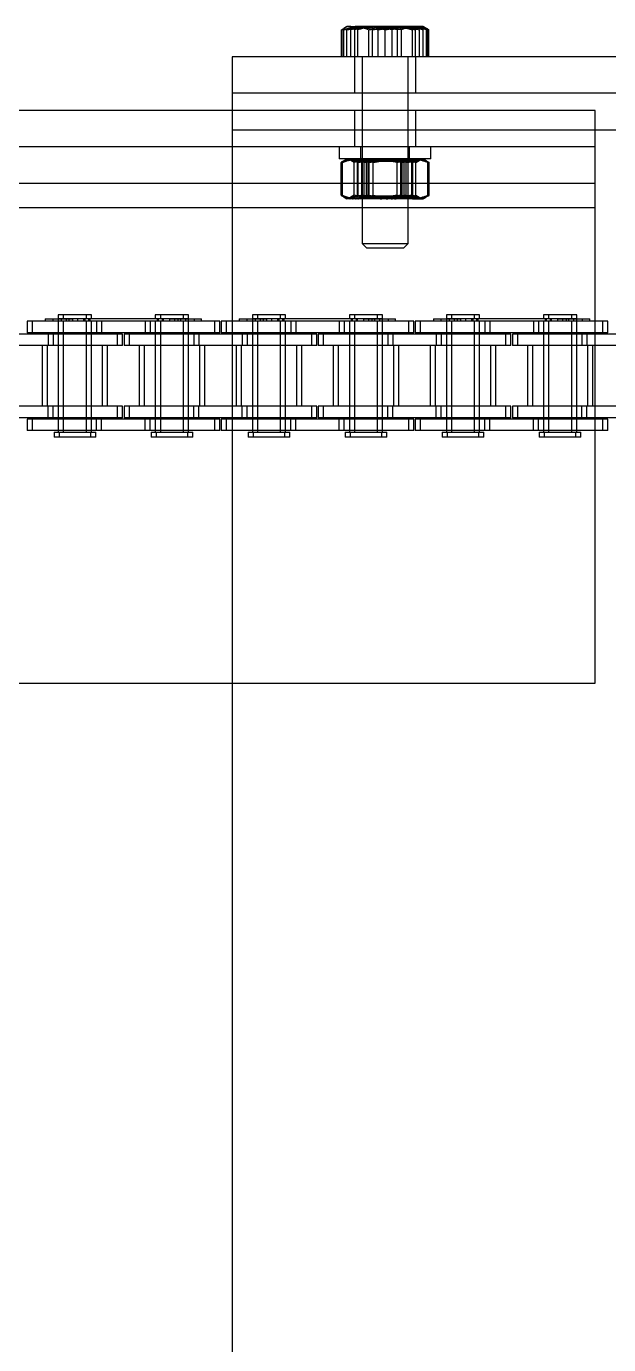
# Model space of a CAD drawing. Header units: metres. Extents: x 0 to 21025, y 0 to 14850.
# Drawn here: x 3469.3 to 3545.5, y 9174.6 to 9347.1 of the extents above; entities that cross this region are included whole.
import ezdxf

# ---------------------------------------------------------------- set-up
doc = ezdxf.new("R2010")
doc.units = ezdxf.units.M
doc.header["$LTSCALE"] = 25
doc.linetypes.add('HIDDEN2', pattern=[4.7625, 3.175, -1.5875])
doc.layers.add('SL4', color=4, linetype='Continuous')
doc.layers.add('ST1', color=7, linetype='HIDDEN2')

msp = doc.modelspace()

# ---------------------------------------------------------------- linework, layer by layer
at = {"layer": 'SL4'}
for p, q in [((3510.547, 9346.699), (3512.333, 9347.146)), ((3510.892, 9346.876), (3510.547, 9346.699)), ((3510.547, 9343.146), (3510.547, 9346.699)), ((3511.261, 9347.146), (3510.877, 9346.924)), ((3511.261, 9347.146), (3512.333, 9347.146)), ((3516.976, 9347.146), (3512.333, 9347.146)), ((3514.118, 9346.699), (3516.976, 9347.146)), ((3514.118, 9343.146), (3514.118, 9346.699)), ((3520.904, 9347.146), (3516.976, 9347.146)), ((3519.833, 9343.146), (3519.833, 9346.699)), ((3521.261, 9347.146), (3520.904, 9347.146)), ((3521.646, 9346.924), (3521.261, 9347.146)), ((3521.976, 9343.146), (3521.976, 9346.699)), ((3596.261, 9343.146), (3496.261, 9343.146)), ((3496.261, 9343.146), (3496.261, 9338.384)), ((3596.261, 9338.384), (3496.261, 9338.384)), ((3496.261, 9338.384), (3496.261, 9336.149)), ((3513.261, 9338.384), (3513.261, 9336.149)), ((3519.261, 9336.149), (3519.261, 9338.384)), ((3543.761, 9336.149), (2593.759, 9336.149)), ((3543.761, 9326.624), (3543.761, 9336.149)), ((3543.761, 9333.621), (3548.761, 9333.621)), ((2753.999, 9326.624), (3543.761, 9326.624)), ((3543.761, 9261.149), (3543.761, 9326.624)), ((3544.755, 9308.541), (3543.761, 9308.541)), ((3544.755, 9307.021), (3544.755, 9308.541)), ((3545.41, 9308.541), (3544.755, 9308.541)), ((3545.41, 9307.021), (3545.41, 9308.541)), ((3544.755, 9307.021), (3543.761, 9307.021)), ((3548.36, 9306.869), (3543.761, 9306.869)), ((3545.41, 9307.021), (3544.755, 9307.021)), ((3548.36, 9305.349), (3543.761, 9305.349)), ((3548.36, 9297.419), (3543.761, 9297.419)), ((3548.36, 9295.899), (3543.761, 9295.899)), ((3544.755, 9295.747), (3543.761, 9295.747)), ((3544.755, 9294.227), (3544.755, 9295.747)), ((3545.41, 9295.747), (3544.755, 9295.747)), ((3545.41, 9294.227), (3545.41, 9295.747)), ((3544.755, 9294.227), (3543.761, 9294.227)), ((3545.41, 9294.227), (3544.755, 9294.227)), ((2754.004, 9261.149), (3543.761, 9261.149)), ((3496.261, 9261.149), (3496.261, 9121.619))]:
    msp.add_line(p, q, dxfattribs=at)
for points, knots in [([(3512.333, 9347.146), (3512.375, 9347.146), (3512.978, 9347.139), (3513.569, 9346.911), (3514.118, 9346.699)], [0, 0, 0, 0, 0.0702006, 1, 1, 1, 1]), ([(3516.976, 9347.146), (3517.043, 9347.146), (3518.008, 9347.139), (3518.954, 9346.911), (3519.833, 9346.699)], [0, 0, 0, 0, 0.0702006, 1, 1, 1, 1]), ([(3519.833, 9346.699), (3520.104, 9346.882), (3520.458, 9347.12), (3520.82, 9347.141), (3520.904, 9347.146)], [0, 0, 0, 0, 0.7681507, 1, 1, 1, 1]), ([(3520.904, 9347.146), (3521.19, 9347.09), (3521.553, 9347.018), (3521.902, 9346.755), (3521.976, 9346.699)], [0, 0, 0, 0, 0.7889992, 1, 1, 1, 1])]:
    msp.add_open_spline(points, degree=3, knots=knots, dxfattribs=at)
at = {"layer": 'ST1'}
for p, q in [((3510.649, 9346.699), (3512.638, 9347.146)), ((3510.649, 9343.146), (3510.649, 9346.699)), ((3510.867, 9346.699), (3513.106, 9347.146)), ((3510.867, 9343.146), (3510.867, 9346.699)), ((3511.261, 9346.699), (3513.761, 9347.146)), ((3511.261, 9343.146), (3511.261, 9346.699)), ((3511.782, 9343.146), (3511.782, 9346.699)), ((3512.283, 9343.146), (3512.283, 9346.699)), ((3512.69, 9343.146), (3512.69, 9346.699)), ((3517.177, 9346.699), (3514.48, 9347.146)), ((3514.628, 9346.699), (3517.434, 9347.146)), ((3514.628, 9343.146), (3514.628, 9346.699)), ((3517.895, 9346.699), (3515.089, 9347.146)), ((3515.346, 9346.699), (3518.043, 9347.146)), ((3515.346, 9343.146), (3515.346, 9346.699)), ((3518.404, 9346.699), (3515.547, 9347.146)), ((3516.261, 9346.699), (3518.761, 9347.146)), ((3516.261, 9343.146), (3516.261, 9346.699)), ((3517.177, 9343.146), (3517.177, 9346.699)), ((3517.895, 9343.146), (3517.895, 9346.699)), ((3518.404, 9343.146), (3518.404, 9346.699)), ((3521.656, 9346.699), (3519.416, 9347.146)), ((3521.874, 9346.699), (3519.885, 9347.146)), ((3521.976, 9346.699), (3520.19, 9347.146)), ((3520.24, 9343.146), (3520.24, 9346.699)), ((3520.74, 9343.146), (3520.74, 9346.699)), ((3521.057, 9347.146), (3521.466, 9346.964)), ((3521.261, 9343.146), (3521.261, 9346.699)), ((3521.656, 9343.146), (3521.656, 9346.699)), ((3521.874, 9343.146), (3521.874, 9346.699)), ((3512.261, 9343.146), (3512.261, 9338.384)), ((3513.261, 9343.146), (3513.261, 9338.384)), ((3519.261, 9338.384), (3519.261, 9343.146)), ((3520.261, 9338.384), (3520.261, 9343.146)), ((3496.261, 9336.149), (3496.261, 9333.621)), ((3512.261, 9336.149), (3512.261, 9331.386)), ((3513.261, 9336.149), (3513.261, 9318.701)), ((3519.261, 9318.701), (3519.261, 9336.149)), ((3520.261, 9331.386), (3520.261, 9336.149)), ((3496.261, 9333.621), (3596.261, 9333.621)), ((3496.261, 9333.621), (3496.261, 9261.149)), ((3496.261, 9333.621), (3543.761, 9333.621)), ((3543.761, 9331.386), (2543.761, 9331.386)), ((3510.261, 9331.386), (3510.261, 9329.786)), ((3513.061, 9331.386), (3513.061, 9329.786)), ((3519.461, 9329.786), (3519.461, 9331.386)), ((3522.261, 9329.786), (3522.261, 9331.386)), ((3521.833, 9329.786), (3510.261, 9329.786)), ((3510.49, 9325.033), (3510.49, 9329.339)), ((3510.868, 9329.559), (3510.503, 9329.348)), ((3510.537, 9325.033), (3510.537, 9329.339)), ((3510.903, 9329.499), (3510.558, 9329.339)), ((3510.558, 9325.033), (3510.558, 9329.339)), ((3511.068, 9329.585), (3510.667, 9329.339)), ((3510.667, 9325.033), (3510.667, 9329.339)), ((3511.029, 9329.652), (3510.868, 9329.559)), ((3511.261, 9329.786), (3511.029, 9329.652)), ((3511.333, 9329.633), (3512.005, 9329.786)), ((3512.228, 9329.339), (3511.448, 9329.786)), ((3512.631, 9329.339), (3511.595, 9329.786)), ((3513.232, 9329.339), (3511.861, 9329.786)), ((3512.228, 9325.033), (3512.228, 9329.339)), ((3514.05, 9329.339), (3512.293, 9329.786)), ((3512.631, 9325.033), (3512.631, 9329.339)), ((3512.748, 9329.339), (3515.611, 9329.786)), ((3512.748, 9325.033), (3512.748, 9329.339)), ((3513.232, 9325.033), (3513.232, 9329.339)), ((3513.261, 9329.786), (3513.761, 9329.436)), ((3513.519, 9329.339), (3516.405, 9329.786)), ((3513.519, 9325.033), (3513.519, 9329.339)), ((3518.05, 9329.436), (3513.761, 9329.436)), ((3513.761, 9329.436), (3513.761, 9324.962)), ((3514.05, 9325.033), (3514.05, 9329.339)), ((3514.189, 9329.339), (3517.04, 9329.786)), ((3514.189, 9325.033), (3514.189, 9329.339)), ((3514.7, 9329.339), (3517.497, 9329.786)), ((3514.7, 9325.033), (3514.7, 9329.339)), ((3517.823, 9329.339), (3515.026, 9329.786)), ((3518.334, 9329.339), (3515.483, 9329.786)), ((3519.003, 9329.339), (3516.118, 9329.786)), ((3519.774, 9329.339), (3516.912, 9329.786)), ((3517.823, 9325.033), (3517.823, 9329.339)), ((3518.05, 9329.436), (3518.761, 9329.436)), ((3518.334, 9325.033), (3518.334, 9329.339)), ((3518.473, 9329.339), (3520.229, 9329.786)), ((3518.473, 9325.033), (3518.473, 9329.339)), ((3518.761, 9324.962), (3518.761, 9329.436)), ((3519.003, 9325.033), (3519.003, 9329.339)), ((3519.29, 9329.339), (3520.661, 9329.786)), ((3519.29, 9325.033), (3519.29, 9329.339)), ((3519.774, 9325.033), (3519.774, 9329.339)), ((3519.892, 9329.339), (3520.928, 9329.786)), ((3519.892, 9325.033), (3519.892, 9329.339)), ((3520.294, 9329.339), (3521.075, 9329.786)), ((3520.294, 9325.033), (3520.294, 9329.339)), ((3521.493, 9329.652), (3521.261, 9329.786)), ((3521.455, 9329.585), (3521.856, 9329.339)), ((3521.654, 9329.559), (3521.493, 9329.652)), ((3521.62, 9329.499), (3521.964, 9329.339)), ((3521.953, 9329.387), (3521.654, 9329.559)), ((3522.261, 9329.786), (3521.833, 9329.786)), ((3521.856, 9325.033), (3521.856, 9329.339)), ((3521.944, 9329.37), (3522.032, 9329.339)), ((3521.964, 9325.033), (3521.964, 9329.339)), ((3521.986, 9325.033), (3521.986, 9329.339)), ((3522.032, 9325.033), (3522.032, 9329.339)), ((2753.999, 9326.624), (3543.761, 9326.624)), ((3510.579, 9325.002), (3510.49, 9325.033)), ((3510.569, 9324.986), (3510.868, 9324.813)), ((3510.868, 9324.813), (3511.029, 9324.72)), ((3511.029, 9324.72), (3511.261, 9324.586)), ((3511.448, 9324.586), (3511.261, 9324.586)), ((3512.228, 9325.033), (3511.448, 9324.586)), ((3515.026, 9324.586), (3511.448, 9324.586)), ((3512.631, 9325.033), (3511.595, 9324.586)), ((3513.232, 9325.033), (3511.861, 9324.586)), ((3514.05, 9325.033), (3512.293, 9324.586)), ((3512.748, 9325.033), (3515.611, 9324.586)), ((3513.761, 9324.962), (3513.261, 9324.611)), ((3513.261, 9324.611), (3518.408, 9324.611)), ((3513.261, 9324.611), (3513.261, 9324.586)), ((3513.519, 9325.033), (3516.405, 9324.586)), ((3513.761, 9324.962), (3518.761, 9324.962)), ((3514.189, 9325.033), (3517.04, 9324.586)), ((3514.7, 9325.033), (3517.497, 9324.586)), ((3517.823, 9325.033), (3515.026, 9324.586)), ((3519.839, 9324.586), (3515.026, 9324.586)), ((3518.334, 9325.033), (3515.483, 9324.586)), ((3519.003, 9325.033), (3516.118, 9324.586)), ((3519.774, 9325.033), (3516.912, 9324.586)), ((3518.408, 9324.611), (3519.261, 9324.611)), ((3518.473, 9325.033), (3520.229, 9324.586)), ((3519.261, 9324.611), (3518.761, 9324.962)), ((3519.261, 9324.586), (3519.261, 9324.611)), ((3519.29, 9325.033), (3520.661, 9324.586)), ((3519.839, 9324.586), (3521.261, 9324.586)), ((3519.892, 9325.033), (3520.928, 9324.586)), ((3520.294, 9325.033), (3521.075, 9324.586)), ((3521.261, 9324.586), (3521.493, 9324.72)), ((3521.493, 9324.72), (3521.654, 9324.813)), ((3521.654, 9324.813), (3522.018, 9325.023)), ((3543.761, 9323.386), (2543.761, 9323.386)), ((3513.261, 9318.701), (3519.261, 9318.701)), ((3513.261, 9318.701), (3513.816, 9318.146)), ((3513.816, 9318.146), (3518.707, 9318.146)), ((3518.707, 9318.146), (3519.261, 9318.701)), ((3478.51, 9308.541), (3469.415, 9308.541)), ((3469.415, 9308.541), (3469.415, 9307.021)), ((3470.07, 9308.541), (3470.07, 9307.021)), ((3471.783, 9308.873), (3475.335, 9308.873)), ((3471.783, 9308.873), (3471.783, 9308.541)), ((3472.76, 9308.873), (3472.76, 9308.541)), ((3477.18, 9309.384), (3473.49, 9309.384)), ((3473.49, 9309.384), (3473.49, 9308.91)), ((3473.49, 9308.91), (3477.18, 9308.91)), ((3473.49, 9308.873), (3473.49, 9307.021)), ((3473.49, 9308.541), (3473.49, 9294.042)), ((3473.859, 9308.91), (3473.859, 9308.541)), ((3474.145, 9309.384), (3474.145, 9308.91)), ((3474.145, 9308.541), (3474.145, 9307.021)), ((3474.145, 9308.541), (3474.145, 9294.042)), ((3474.514, 9308.91), (3474.514, 9308.541)), ((3474.883, 9308.873), (3474.883, 9308.541)), ((3475.335, 9308.873), (3475.335, 9308.541)), ((3488.035, 9308.873), (3475.335, 9308.873)), ((3475.99, 9308.873), (3475.99, 9308.541)), ((3476.811, 9308.541), (3476.811, 9308.91)), ((3476.954, 9308.873), (3476.954, 9308.541)), ((3477.835, 9309.384), (3477.18, 9309.384)), ((3477.18, 9308.91), (3477.18, 9309.384)), ((3477.18, 9308.91), (3477.835, 9308.91)), ((3477.18, 9307.021), (3477.18, 9308.541)), ((3477.18, 9294.042), (3477.18, 9308.541)), ((3477.466, 9308.541), (3477.466, 9308.91)), ((3477.609, 9308.873), (3477.609, 9308.541)), ((3477.835, 9308.91), (3477.835, 9309.384)), ((3477.835, 9307.021), (3477.835, 9308.541)), ((3477.835, 9294.042), (3477.835, 9308.541)), ((3478.51, 9308.541), (3478.51, 9307.021)), ((3484.86, 9308.541), (3478.51, 9308.541)), ((3479.165, 9308.541), (3479.165, 9307.021)), ((3484.86, 9308.541), (3484.86, 9307.021)), ((3493.955, 9308.541), (3484.86, 9308.541)), ((3485.515, 9308.541), (3485.515, 9307.021)), ((3489.88, 9309.384), (3486.19, 9309.384)), ((3486.19, 9309.384), (3486.19, 9308.91)), ((3486.19, 9308.91), (3489.88, 9308.91)), ((3486.19, 9308.541), (3486.19, 9307.021)), ((3486.19, 9308.541), (3486.19, 9294.042)), ((3486.416, 9308.873), (3486.416, 9308.541)), ((3486.559, 9308.91), (3486.559, 9308.541)), ((3486.845, 9309.384), (3486.845, 9308.91)), ((3486.845, 9308.541), (3486.845, 9307.021)), ((3486.845, 9308.541), (3486.845, 9294.042)), ((3487.071, 9308.873), (3487.071, 9308.541)), ((3487.214, 9308.91), (3487.214, 9308.541)), ((3488.035, 9308.873), (3488.035, 9308.541)), ((3488.035, 9308.873), (3491.266, 9308.873)), ((3488.69, 9308.873), (3488.69, 9308.541)), ((3489.142, 9308.873), (3489.142, 9308.541)), ((3489.511, 9308.541), (3489.511, 9308.91)), ((3490.535, 9309.384), (3489.88, 9309.384)), ((3489.88, 9308.91), (3489.88, 9309.384)), ((3489.88, 9308.91), (3490.535, 9308.91)), ((3489.88, 9307.021), (3489.88, 9308.541)), ((3489.88, 9294.042), (3489.88, 9308.541)), ((3490.166, 9308.541), (3490.166, 9308.91)), ((3490.535, 9308.91), (3490.535, 9309.384)), ((3490.535, 9307.021), (3490.535, 9308.873)), ((3490.535, 9294.042), (3490.535, 9308.541)), ((3491.266, 9308.873), (3491.266, 9308.541)), ((3491.266, 9308.873), (3492.242, 9308.873)), ((3492.242, 9308.541), (3492.242, 9308.873)), ((3494.61, 9308.541), (3493.955, 9308.541)), ((3493.955, 9307.021), (3493.955, 9308.541)), ((3494.61, 9307.021), (3494.61, 9308.541)), ((3503.91, 9308.541), (3494.815, 9308.541)), ((3494.815, 9308.541), (3494.815, 9307.021)), ((3495.47, 9308.541), (3495.47, 9307.021)), ((3497.183, 9308.873), (3500.735, 9308.873)), ((3497.183, 9308.873), (3497.183, 9308.541)), ((3498.16, 9308.873), (3498.16, 9308.541)), ((3502.58, 9309.384), (3498.89, 9309.384)), ((3498.89, 9309.384), (3498.89, 9308.91)), ((3498.89, 9308.91), (3502.58, 9308.91)), ((3498.89, 9308.873), (3498.89, 9307.021)), ((3498.89, 9308.541), (3498.89, 9294.042)), ((3499.259, 9308.91), (3499.259, 9308.541)), ((3499.545, 9309.384), (3499.545, 9308.91)), ((3499.545, 9308.541), (3499.545, 9307.021)), ((3499.545, 9308.541), (3499.545, 9294.042)), ((3499.914, 9308.91), (3499.914, 9308.541)), ((3500.283, 9308.873), (3500.283, 9308.541)), ((3500.735, 9308.873), (3500.735, 9308.541)), ((3513.435, 9308.873), (3500.735, 9308.873)), ((3501.39, 9308.873), (3501.39, 9308.541)), ((3502.211, 9308.541), (3502.211, 9308.91)), ((3502.354, 9308.873), (3502.354, 9308.541)), ((3503.235, 9309.384), (3502.58, 9309.384)), ((3502.58, 9308.91), (3502.58, 9309.384)), ((3502.58, 9308.91), (3503.235, 9308.91)), ((3502.58, 9307.021), (3502.58, 9308.541)), ((3502.58, 9294.042), (3502.58, 9308.541)), ((3502.866, 9308.541), (3502.866, 9308.91)), ((3503.009, 9308.873), (3503.009, 9308.541)), ((3503.235, 9308.91), (3503.235, 9309.384)), ((3503.235, 9307.021), (3503.235, 9308.541)), ((3503.235, 9294.042), (3503.235, 9308.541)), ((3503.91, 9308.541), (3503.91, 9307.021)), ((3510.26, 9308.541), (3503.91, 9308.541)), ((3504.565, 9308.541), (3504.565, 9307.021)), ((3510.26, 9308.541), (3510.26, 9307.021)), ((3519.355, 9308.541), (3510.26, 9308.541)), ((3510.915, 9308.541), (3510.915, 9307.021)), ((3515.28, 9309.384), (3511.59, 9309.384)), ((3511.59, 9309.384), (3511.59, 9308.91)), ((3511.59, 9308.91), (3515.28, 9308.91)), ((3511.59, 9308.541), (3511.59, 9307.021)), ((3511.59, 9308.541), (3511.59, 9294.042)), ((3511.816, 9308.873), (3511.816, 9308.541)), ((3511.959, 9308.91), (3511.959, 9308.541)), ((3512.245, 9309.384), (3512.245, 9308.91)), ((3512.245, 9308.541), (3512.245, 9307.021)), ((3512.245, 9308.541), (3512.245, 9294.042)), ((3512.471, 9308.873), (3512.471, 9308.541)), ((3512.614, 9308.91), (3512.614, 9308.541)), ((3513.435, 9308.873), (3513.435, 9308.541)), ((3513.435, 9308.873), (3516.666, 9308.873)), ((3514.09, 9308.873), (3514.09, 9308.541)), ((3514.542, 9308.873), (3514.542, 9308.541)), ((3514.911, 9308.541), (3514.911, 9308.91)), ((3515.935, 9309.384), (3515.28, 9309.384)), ((3515.28, 9308.91), (3515.28, 9309.384)), ((3515.28, 9308.91), (3515.935, 9308.91)), ((3515.28, 9307.021), (3515.28, 9308.541)), ((3515.28, 9294.042), (3515.28, 9308.541)), ((3515.566, 9308.541), (3515.566, 9308.91)), ((3515.935, 9308.91), (3515.935, 9309.384)), ((3515.935, 9307.021), (3515.935, 9308.873)), ((3515.935, 9294.042), (3515.935, 9308.541)), ((3516.666, 9308.873), (3516.666, 9308.541)), ((3516.666, 9308.873), (3517.642, 9308.873)), ((3517.642, 9308.541), (3517.642, 9308.873)), ((3520.01, 9308.541), (3519.355, 9308.541)), ((3519.355, 9307.021), (3519.355, 9308.541)), ((3520.01, 9307.021), (3520.01, 9308.541)), ((3529.31, 9308.541), (3520.215, 9308.541)), ((3520.215, 9308.541), (3520.215, 9307.021)), ((3520.87, 9308.541), (3520.87, 9307.021)), ((3522.583, 9308.873), (3526.135, 9308.873)), ((3522.583, 9308.873), (3522.583, 9308.541)), ((3523.56, 9308.873), (3523.56, 9308.541)), ((3527.98, 9309.384), (3524.29, 9309.384)), ((3524.29, 9309.384), (3524.29, 9308.91)), ((3524.29, 9308.91), (3527.98, 9308.91)), ((3524.29, 9308.873), (3524.29, 9307.021)), ((3524.29, 9308.541), (3524.29, 9294.042)), ((3524.659, 9308.91), (3524.659, 9308.541)), ((3524.945, 9309.384), (3524.945, 9308.91)), ((3524.945, 9308.541), (3524.945, 9307.021)), ((3524.945, 9308.541), (3524.945, 9294.042)), ((3525.314, 9308.91), (3525.314, 9308.541)), ((3525.683, 9308.873), (3525.683, 9308.541)), ((3526.135, 9308.873), (3526.135, 9308.541)), ((3538.835, 9308.873), (3526.135, 9308.873)), ((3526.79, 9308.873), (3526.79, 9308.541)), ((3527.611, 9308.541), (3527.611, 9308.91)), ((3527.754, 9308.873), (3527.754, 9308.541)), ((3528.635, 9309.384), (3527.98, 9309.384)), ((3527.98, 9308.91), (3527.98, 9309.384)), ((3527.98, 9308.91), (3528.635, 9308.91)), ((3527.98, 9307.021), (3527.98, 9308.541)), ((3527.98, 9294.042), (3527.98, 9308.541)), ((3528.266, 9308.541), (3528.266, 9308.91)), ((3528.409, 9308.873), (3528.409, 9308.541)), ((3528.635, 9308.91), (3528.635, 9309.384)), ((3528.635, 9307.021), (3528.635, 9308.541)), ((3528.635, 9294.042), (3528.635, 9308.541)), ((3529.31, 9308.541), (3529.31, 9307.021)), ((3535.66, 9308.541), (3529.31, 9308.541)), ((3529.965, 9308.541), (3529.965, 9307.021)), ((3535.66, 9308.541), (3535.66, 9307.021)), ((3543.761, 9308.541), (3535.66, 9308.541)), ((3536.315, 9308.541), (3536.315, 9307.021)), ((3540.68, 9309.384), (3536.99, 9309.384)), ((3536.99, 9309.384), (3536.99, 9308.91)), ((3536.99, 9308.91), (3540.68, 9308.91)), ((3536.99, 9308.541), (3536.99, 9307.021)), ((3536.99, 9308.541), (3536.99, 9294.042)), ((3537.216, 9308.873), (3537.216, 9308.541)), ((3537.359, 9308.91), (3537.359, 9308.541)), ((3537.645, 9309.384), (3537.645, 9308.91)), ((3537.645, 9308.541), (3537.645, 9307.021)), ((3537.645, 9308.541), (3537.645, 9294.042)), ((3537.871, 9308.873), (3537.871, 9308.541)), ((3538.014, 9308.91), (3538.014, 9308.541)), ((3538.835, 9308.873), (3538.835, 9308.541)), ((3538.835, 9308.873), (3542.066, 9308.873)), ((3539.49, 9308.873), (3539.49, 9308.541)), ((3539.942, 9308.873), (3539.942, 9308.541)), ((3540.311, 9308.541), (3540.311, 9308.91)), ((3541.335, 9309.384), (3540.68, 9309.384)), ((3540.68, 9308.91), (3540.68, 9309.384)), ((3540.68, 9308.91), (3541.335, 9308.91)), ((3540.68, 9307.021), (3540.68, 9308.541)), ((3540.68, 9294.042), (3540.68, 9308.541)), ((3540.966, 9308.541), (3540.966, 9308.91)), ((3541.335, 9308.91), (3541.335, 9309.384)), ((3541.335, 9307.021), (3541.335, 9308.873)), ((3541.335, 9294.042), (3541.335, 9308.541)), ((3542.066, 9308.873), (3542.066, 9308.541)), ((3542.066, 9308.873), (3543.042, 9308.873)), ((3543.042, 9308.541), (3543.042, 9308.873)), ((3472.16, 9306.869), (3465.81, 9306.869)), ((3478.51, 9307.021), (3469.415, 9307.021)), ((3472.16, 9306.869), (3472.16, 9305.349)), ((3481.255, 9306.869), (3472.16, 9306.869)), ((3472.815, 9306.869), (3472.815, 9305.349)), ((3473.49, 9306.869), (3473.49, 9305.349)), ((3474.145, 9306.869), (3474.145, 9305.349)), ((3477.18, 9305.349), (3477.18, 9306.869)), ((3477.835, 9305.349), (3477.835, 9306.869)), ((3484.86, 9307.021), (3478.51, 9307.021)), ((3481.91, 9306.869), (3481.255, 9306.869)), ((3481.255, 9305.349), (3481.255, 9306.869)), ((3481.91, 9305.349), (3481.91, 9306.869)), ((3491.21, 9306.869), (3482.115, 9306.869)), ((3482.115, 9306.869), (3482.115, 9305.349)), ((3482.77, 9306.869), (3482.77, 9305.349)), ((3493.955, 9307.021), (3484.86, 9307.021)), ((3486.19, 9306.869), (3486.19, 9305.349)), ((3486.845, 9306.869), (3486.845, 9305.349)), ((3489.88, 9305.349), (3489.88, 9306.869)), ((3490.535, 9305.349), (3490.535, 9306.869)), ((3491.21, 9306.869), (3491.21, 9305.349)), ((3497.56, 9306.869), (3491.21, 9306.869)), ((3491.865, 9306.869), (3491.865, 9305.349)), ((3494.61, 9307.021), (3493.955, 9307.021)), ((3503.91, 9307.021), (3494.815, 9307.021)), ((3497.56, 9306.869), (3497.56, 9305.349)), ((3506.655, 9306.869), (3497.56, 9306.869)), ((3498.215, 9306.869), (3498.215, 9305.349)), ((3498.89, 9306.869), (3498.89, 9305.349)), ((3499.545, 9306.869), (3499.545, 9305.349)), ((3502.58, 9305.349), (3502.58, 9306.869)), ((3503.235, 9305.349), (3503.235, 9306.869)), ((3510.26, 9307.021), (3503.91, 9307.021)), ((3507.31, 9306.869), (3506.655, 9306.869)), ((3506.655, 9305.349), (3506.655, 9306.869)), ((3507.31, 9305.349), (3507.31, 9306.869)), ((3516.61, 9306.869), (3507.515, 9306.869)), ((3507.515, 9306.869), (3507.515, 9305.349)), ((3508.17, 9306.869), (3508.17, 9305.349)), ((3519.355, 9307.021), (3510.26, 9307.021)), ((3511.59, 9306.869), (3511.59, 9305.349)), ((3512.245, 9306.869), (3512.245, 9305.349)), ((3515.28, 9305.349), (3515.28, 9306.869)), ((3515.935, 9305.349), (3515.935, 9306.869)), ((3516.61, 9306.869), (3516.61, 9305.349)), ((3522.96, 9306.869), (3516.61, 9306.869)), ((3517.265, 9306.869), (3517.265, 9305.349)), ((3520.01, 9307.021), (3519.355, 9307.021)), ((3529.31, 9307.021), (3520.215, 9307.021)), ((3522.96, 9306.869), (3522.96, 9305.349)), ((3532.055, 9306.869), (3522.96, 9306.869)), ((3523.615, 9306.869), (3523.615, 9305.349)), ((3524.29, 9306.869), (3524.29, 9305.349)), ((3524.945, 9306.869), (3524.945, 9305.349)), ((3527.98, 9305.349), (3527.98, 9306.869)), ((3528.635, 9305.349), (3528.635, 9306.869)), ((3535.66, 9307.021), (3529.31, 9307.021)), ((3532.71, 9306.869), (3532.055, 9306.869)), ((3532.055, 9305.349), (3532.055, 9306.869)), ((3532.71, 9305.349), (3532.71, 9306.869)), ((3542.01, 9306.869), (3532.915, 9306.869)), ((3532.915, 9306.869), (3532.915, 9305.349)), ((3533.57, 9306.869), (3533.57, 9305.349)), ((3543.761, 9307.021), (3535.66, 9307.021)), ((3536.99, 9306.869), (3536.99, 9305.349)), ((3537.645, 9306.869), (3537.645, 9305.349)), ((3540.68, 9305.349), (3540.68, 9306.869)), ((3541.335, 9305.349), (3541.335, 9306.869)), ((3542.01, 9306.869), (3542.01, 9305.349)), ((3543.761, 9306.869), (3542.01, 9306.869)), ((3542.665, 9306.869), (3542.665, 9305.349)), ((3472.16, 9305.349), (3465.81, 9305.349)), ((3471.375, 9305.349), (3471.375, 9297.419)), ((3472.03, 9305.349), (3472.03, 9297.419)), ((3481.255, 9305.349), (3472.16, 9305.349)), ((3473.49, 9305.349), (3473.49, 9297.419)), ((3474.145, 9305.349), (3474.145, 9297.419)), ((3477.18, 9297.419), (3477.18, 9305.349)), ((3477.835, 9297.419), (3477.835, 9305.349)), ((3479.295, 9297.419), (3479.295, 9305.349)), ((3479.95, 9297.419), (3479.95, 9305.349)), ((3481.91, 9305.349), (3481.255, 9305.349)), ((3491.21, 9305.349), (3482.115, 9305.349)), ((3484.075, 9305.349), (3484.075, 9297.419)), ((3484.73, 9305.349), (3484.73, 9297.419)), ((3486.19, 9305.349), (3486.19, 9297.419)), ((3486.845, 9305.349), (3486.845, 9297.419)), ((3489.88, 9297.419), (3489.88, 9305.349)), ((3490.535, 9297.419), (3490.535, 9305.349)), ((3497.56, 9305.349), (3491.21, 9305.349)), ((3491.995, 9297.419), (3491.995, 9305.349)), ((3492.65, 9297.419), (3492.65, 9305.349)), ((3496.775, 9305.349), (3496.775, 9297.419)), ((3497.43, 9305.349), (3497.43, 9297.419)), ((3506.655, 9305.349), (3497.56, 9305.349)), ((3498.89, 9305.349), (3498.89, 9297.419)), ((3499.545, 9305.349), (3499.545, 9297.419)), ((3502.58, 9297.419), (3502.58, 9305.349)), ((3503.235, 9297.419), (3503.235, 9305.349)), ((3504.695, 9297.419), (3504.695, 9305.349)), ((3505.35, 9297.419), (3505.35, 9305.349)), ((3507.31, 9305.349), (3506.655, 9305.349)), ((3516.61, 9305.349), (3507.515, 9305.349)), ((3509.475, 9305.349), (3509.475, 9297.419)), ((3510.13, 9305.349), (3510.13, 9297.419)), ((3511.59, 9305.349), (3511.59, 9297.419)), ((3512.245, 9305.349), (3512.245, 9297.419)), ((3515.28, 9297.419), (3515.28, 9305.349)), ((3515.935, 9297.419), (3515.935, 9305.349)), ((3522.96, 9305.349), (3516.61, 9305.349)), ((3517.395, 9297.419), (3517.395, 9305.349)), ((3518.05, 9297.419), (3518.05, 9305.349)), ((3522.175, 9305.349), (3522.175, 9297.419)), ((3522.83, 9305.349), (3522.83, 9297.419)), ((3532.055, 9305.349), (3522.96, 9305.349)), ((3524.29, 9305.349), (3524.29, 9297.419)), ((3524.945, 9305.349), (3524.945, 9297.419)), ((3527.98, 9297.419), (3527.98, 9305.349)), ((3528.635, 9297.419), (3528.635, 9305.349)), ((3530.095, 9297.419), (3530.095, 9305.349)), ((3530.75, 9297.419), (3530.75, 9305.349)), ((3532.71, 9305.349), (3532.055, 9305.349)), ((3542.01, 9305.349), (3532.915, 9305.349)), ((3534.875, 9305.349), (3534.875, 9297.419)), ((3535.53, 9305.349), (3535.53, 9297.419)), ((3536.99, 9305.349), (3536.99, 9297.419)), ((3537.645, 9305.349), (3537.645, 9297.419)), ((3540.68, 9297.419), (3540.68, 9305.349)), ((3541.335, 9297.419), (3541.335, 9305.349)), ((3543.761, 9305.349), (3542.01, 9305.349)), ((3542.795, 9297.419), (3542.795, 9305.349)), ((3543.45, 9297.419), (3543.45, 9305.349)), ((3472.16, 9297.419), (3465.81, 9297.419)), ((3472.16, 9295.899), (3472.16, 9297.419)), ((3481.255, 9297.419), (3472.16, 9297.419)), ((3472.815, 9295.899), (3472.815, 9297.419)), ((3473.49, 9297.419), (3473.49, 9295.899)), ((3474.145, 9297.419), (3474.145, 9295.899)), ((3477.18, 9295.899), (3477.18, 9297.419)), ((3477.835, 9295.899), (3477.835, 9297.419)), ((3481.91, 9297.419), (3481.255, 9297.419)), ((3481.255, 9295.899), (3481.255, 9297.419)), ((3481.91, 9295.899), (3481.91, 9297.419)), ((3491.21, 9297.419), (3482.115, 9297.419)), ((3482.115, 9297.419), (3482.115, 9295.899)), ((3482.77, 9297.419), (3482.77, 9295.899)), ((3486.19, 9297.419), (3486.19, 9295.899)), ((3486.845, 9297.419), (3486.845, 9295.899)), ((3489.88, 9295.899), (3489.88, 9297.419)), ((3490.535, 9295.899), (3490.535, 9297.419)), ((3491.21, 9295.899), (3491.21, 9297.419)), ((3497.56, 9297.419), (3491.21, 9297.419)), ((3491.865, 9295.899), (3491.865, 9297.419)), ((3497.56, 9295.899), (3497.56, 9297.419)), ((3506.655, 9297.419), (3497.56, 9297.419)), ((3498.215, 9295.899), (3498.215, 9297.419)), ((3498.89, 9297.419), (3498.89, 9295.899)), ((3499.545, 9297.419), (3499.545, 9295.899)), ((3502.58, 9295.899), (3502.58, 9297.419)), ((3503.235, 9295.899), (3503.235, 9297.419)), ((3507.31, 9297.419), (3506.655, 9297.419)), ((3506.655, 9295.899), (3506.655, 9297.419)), ((3507.31, 9295.899), (3507.31, 9297.419)), ((3516.61, 9297.419), (3507.515, 9297.419)), ((3507.515, 9297.419), (3507.515, 9295.899)), ((3508.17, 9297.419), (3508.17, 9295.899)), ((3511.59, 9297.419), (3511.59, 9295.899)), ((3512.245, 9297.419), (3512.245, 9295.899)), ((3515.28, 9295.899), (3515.28, 9297.419)), ((3515.935, 9295.899), (3515.935, 9297.419)), ((3516.61, 9295.899), (3516.61, 9297.419)), ((3522.96, 9297.419), (3516.61, 9297.419)), ((3517.265, 9295.899), (3517.265, 9297.419)), ((3522.96, 9295.899), (3522.96, 9297.419)), ((3532.055, 9297.419), (3522.96, 9297.419)), ((3523.615, 9295.899), (3523.615, 9297.419)), ((3524.29, 9297.419), (3524.29, 9295.899)), ((3524.945, 9297.419), (3524.945, 9295.899)), ((3527.98, 9295.899), (3527.98, 9297.419)), ((3528.635, 9295.899), (3528.635, 9297.419)), ((3532.71, 9297.419), (3532.055, 9297.419)), ((3532.055, 9295.899), (3532.055, 9297.419)), ((3532.71, 9295.899), (3532.71, 9297.419)), ((3542.01, 9297.419), (3532.915, 9297.419)), ((3532.915, 9297.419), (3532.915, 9295.899)), ((3533.57, 9297.419), (3533.57, 9295.899)), ((3536.99, 9297.419), (3536.99, 9295.899)), ((3537.645, 9297.419), (3537.645, 9295.899)), ((3540.68, 9295.899), (3540.68, 9297.419)), ((3541.335, 9295.899), (3541.335, 9297.419)), ((3542.01, 9295.899), (3542.01, 9297.419)), ((3543.761, 9297.419), (3542.01, 9297.419)), ((3542.665, 9295.899), (3542.665, 9297.419)), ((3472.16, 9295.899), (3465.81, 9295.899)), ((3478.51, 9295.747), (3469.415, 9295.747)), ((3469.415, 9295.747), (3469.415, 9294.227)), ((3470.07, 9295.747), (3470.07, 9294.227)), ((3481.255, 9295.899), (3472.16, 9295.899)), ((3473.49, 9295.747), (3473.49, 9294.227)), ((3474.145, 9295.747), (3474.145, 9294.227)), ((3477.18, 9294.227), (3477.18, 9295.747)), ((3477.835, 9294.227), (3477.835, 9295.747)), ((3478.51, 9294.227), (3478.51, 9295.747)), ((3484.86, 9295.747), (3478.51, 9295.747)), ((3479.165, 9294.227), (3479.165, 9295.747)), ((3481.91, 9295.899), (3481.255, 9295.899)), ((3491.21, 9295.899), (3482.115, 9295.899)), ((3484.86, 9294.227), (3484.86, 9295.747)), ((3493.955, 9295.747), (3484.86, 9295.747)), ((3485.515, 9294.227), (3485.515, 9295.747)), ((3486.19, 9295.747), (3486.19, 9294.227)), ((3486.845, 9295.747), (3486.845, 9294.227)), ((3489.88, 9294.227), (3489.88, 9295.747)), ((3490.535, 9294.227), (3490.535, 9295.747)), ((3497.56, 9295.899), (3491.21, 9295.899)), ((3494.61, 9295.747), (3493.955, 9295.747)), ((3493.955, 9294.227), (3493.955, 9295.747)), ((3494.61, 9294.227), (3494.61, 9295.747)), ((3503.91, 9295.747), (3494.815, 9295.747)), ((3494.815, 9295.747), (3494.815, 9294.227)), ((3495.47, 9295.747), (3495.47, 9294.227)), ((3506.655, 9295.899), (3497.56, 9295.899)), ((3498.89, 9295.747), (3498.89, 9294.227)), ((3499.545, 9295.747), (3499.545, 9294.227)), ((3502.58, 9294.227), (3502.58, 9295.747)), ((3503.235, 9294.227), (3503.235, 9295.747)), ((3503.91, 9294.227), (3503.91, 9295.747)), ((3510.26, 9295.747), (3503.91, 9295.747)), ((3504.565, 9294.227), (3504.565, 9295.747)), ((3507.31, 9295.899), (3506.655, 9295.899)), ((3516.61, 9295.899), (3507.515, 9295.899)), ((3510.26, 9294.227), (3510.26, 9295.747)), ((3519.355, 9295.747), (3510.26, 9295.747)), ((3510.915, 9294.227), (3510.915, 9295.747)), ((3511.59, 9295.747), (3511.59, 9294.227)), ((3512.245, 9295.747), (3512.245, 9294.227)), ((3515.28, 9294.227), (3515.28, 9295.747)), ((3515.935, 9294.227), (3515.935, 9295.747)), ((3522.96, 9295.899), (3516.61, 9295.899)), ((3520.01, 9295.747), (3519.355, 9295.747)), ((3519.355, 9294.227), (3519.355, 9295.747)), ((3520.01, 9294.227), (3520.01, 9295.747)), ((3529.31, 9295.747), (3520.215, 9295.747)), ((3520.215, 9295.747), (3520.215, 9294.227)), ((3520.87, 9295.747), (3520.87, 9294.227)), ((3532.055, 9295.899), (3522.96, 9295.899)), ((3524.29, 9295.747), (3524.29, 9294.227)), ((3524.945, 9295.747), (3524.945, 9294.227)), ((3527.98, 9294.227), (3527.98, 9295.747)), ((3528.635, 9294.227), (3528.635, 9295.747)), ((3529.31, 9294.227), (3529.31, 9295.747)), ((3535.66, 9295.747), (3529.31, 9295.747)), ((3529.965, 9294.227), (3529.965, 9295.747)), ((3532.71, 9295.899), (3532.055, 9295.899)), ((3542.01, 9295.899), (3532.915, 9295.899)), ((3535.66, 9294.227), (3535.66, 9295.747)), ((3543.761, 9295.747), (3535.66, 9295.747)), ((3536.315, 9294.227), (3536.315, 9295.747)), ((3536.99, 9295.747), (3536.99, 9294.227)), ((3537.645, 9295.747), (3537.645, 9294.227)), ((3540.68, 9294.227), (3540.68, 9295.747)), ((3541.335, 9294.227), (3541.335, 9295.747)), ((3543.761, 9295.899), (3542.01, 9295.899)), ((3478.51, 9294.227), (3469.415, 9294.227)), ((3472.937, 9294.042), (3477.734, 9294.042)), ((3472.937, 9294.042), (3472.937, 9293.384)), ((3477.734, 9293.384), (3472.937, 9293.384)), ((3473.592, 9294.042), (3473.592, 9293.384)), ((3477.734, 9294.042), (3478.389, 9294.042)), ((3477.734, 9293.384), (3477.734, 9294.042)), ((3478.389, 9293.384), (3477.734, 9293.384)), ((3478.389, 9293.384), (3478.389, 9294.042)), ((3484.86, 9294.227), (3478.51, 9294.227)), ((3493.955, 9294.227), (3484.86, 9294.227)), ((3485.637, 9294.042), (3490.434, 9294.042)), ((3485.637, 9294.042), (3485.637, 9293.384)), ((3490.434, 9293.384), (3485.637, 9293.384)), ((3486.292, 9294.042), (3486.292, 9293.384)), ((3490.434, 9294.042), (3491.089, 9294.042)), ((3490.434, 9293.384), (3490.434, 9294.042)), ((3491.089, 9293.384), (3490.434, 9293.384)), ((3491.089, 9293.384), (3491.089, 9294.042)), ((3494.61, 9294.227), (3493.955, 9294.227)), ((3503.91, 9294.227), (3494.815, 9294.227)), ((3498.337, 9294.042), (3503.134, 9294.042)), ((3498.337, 9294.042), (3498.337, 9293.384)), ((3503.134, 9293.384), (3498.337, 9293.384)), ((3498.992, 9294.042), (3498.992, 9293.384)), ((3503.134, 9294.042), (3503.789, 9294.042)), ((3503.134, 9293.384), (3503.134, 9294.042)), ((3503.789, 9293.384), (3503.134, 9293.384)), ((3503.789, 9293.384), (3503.789, 9294.042)), ((3510.26, 9294.227), (3503.91, 9294.227)), ((3519.355, 9294.227), (3510.26, 9294.227)), ((3511.037, 9294.042), (3515.834, 9294.042)), ((3511.037, 9294.042), (3511.037, 9293.384)), ((3515.834, 9293.384), (3511.037, 9293.384)), ((3511.692, 9294.042), (3511.692, 9293.384)), ((3515.834, 9294.042), (3516.489, 9294.042)), ((3515.834, 9293.384), (3515.834, 9294.042)), ((3516.489, 9293.384), (3515.834, 9293.384)), ((3516.489, 9293.384), (3516.489, 9294.042)), ((3520.01, 9294.227), (3519.355, 9294.227)), ((3529.31, 9294.227), (3520.215, 9294.227)), ((3523.737, 9294.042), (3528.534, 9294.042)), ((3523.737, 9294.042), (3523.737, 9293.384)), ((3528.534, 9293.384), (3523.737, 9293.384)), ((3524.392, 9294.042), (3524.392, 9293.384)), ((3528.534, 9294.042), (3529.189, 9294.042)), ((3528.534, 9293.384), (3528.534, 9294.042)), ((3529.189, 9293.384), (3528.534, 9293.384)), ((3529.189, 9293.384), (3529.189, 9294.042)), ((3535.66, 9294.227), (3529.31, 9294.227)), ((3543.761, 9294.227), (3535.66, 9294.227)), ((3536.437, 9294.042), (3541.234, 9294.042)), ((3536.437, 9294.042), (3536.437, 9293.384)), ((3541.234, 9293.384), (3536.437, 9293.384)), ((3537.092, 9294.042), (3537.092, 9293.384)), ((3541.234, 9294.042), (3541.889, 9294.042)), ((3541.234, 9293.384), (3541.234, 9294.042)), ((3541.889, 9293.384), (3541.234, 9293.384)), ((3541.889, 9293.384), (3541.889, 9294.042))]:
    msp.add_line(p, q, dxfattribs=at)
for points, knots in [([(3511.618, 9347.146), (3511.534, 9347.143), (3511.289, 9347.134), (3511.049, 9346.979), (3510.892, 9346.876)], [0, 0, 0, 0, 0.3426579, 1, 1, 1, 1]), ([(3511.466, 9347.146), (3511.402, 9347.145), (3511.264, 9347.143), (3511.13, 9347.033), (3511.058, 9346.975)], [0, 0, 0, 0, 0.4665744, 1, 1, 1, 1]), ([(3512.283, 9346.699), (3512.227, 9346.755), (3511.961, 9347.018), (3511.684, 9347.09), (3511.466, 9347.146)], [0, 0, 0, 0, 0.2110008, 1, 1, 1, 1]), ([(3512.69, 9346.699), (3512.616, 9346.755), (3512.267, 9347.018), (3511.905, 9347.09), (3511.618, 9347.146)], [0, 0, 0, 0, 0.21100076, 1, 1, 1, 1]), ([(3514.48, 9347.146), (3514.416, 9347.146), (3513.505, 9347.139), (3512.612, 9346.911), (3511.782, 9346.699)], [0, 0, 0, 0, 0.0702006, 1, 1, 1, 1]), ([(3515.089, 9347.146), (3515.022, 9347.146), (3514.075, 9347.139), (3513.146, 9346.911), (3512.283, 9346.699)], [0, 0, 0, 0, 0.07020058, 1, 1, 1, 1]), ([(3512.638, 9347.146), (3512.685, 9347.146), (3513.357, 9347.139), (3514.015, 9346.911), (3514.628, 9346.699)], [0, 0, 0, 0, 0.0702006, 1, 1, 1, 1]), ([(3515.547, 9347.146), (3515.479, 9347.146), (3514.515, 9347.139), (3513.569, 9346.911), (3512.69, 9346.699)], [0, 0, 0, 0, 0.0702006, 1, 1, 1, 1]), ([(3513.106, 9347.146), (3513.16, 9347.146), (3513.916, 9347.139), (3514.657, 9346.911), (3515.346, 9346.699)], [0, 0, 0, 0, 0.07020058, 1, 1, 1, 1]), ([(3513.761, 9347.146), (3513.821, 9347.146), (3514.665, 9347.139), (3515.492, 9346.911), (3516.261, 9346.699)], [0, 0, 0, 0, 0.07020058, 1, 1, 1, 1]), ([(3519.416, 9347.146), (3519.363, 9347.146), (3518.607, 9347.139), (3517.866, 9346.911), (3517.177, 9346.699)], [0, 0, 0, 0, 0.0702006, 1, 1, 1, 1]), ([(3517.434, 9347.146), (3517.5, 9347.146), (3518.448, 9347.139), (3519.377, 9346.911), (3520.24, 9346.699)], [0, 0, 0, 0, 0.0702006, 1, 1, 1, 1]), ([(3519.885, 9347.146), (3519.837, 9347.146), (3519.166, 9347.139), (3518.507, 9346.911), (3517.895, 9346.699)], [0, 0, 0, 0, 0.0702006, 1, 1, 1, 1]), ([(3518.043, 9347.146), (3518.107, 9347.146), (3519.018, 9347.139), (3519.91, 9346.911), (3520.74, 9346.699)], [0, 0, 0, 0, 0.0702006, 1, 1, 1, 1]), ([(3520.19, 9347.146), (3520.148, 9347.146), (3519.545, 9347.139), (3518.954, 9346.911), (3518.404, 9346.699)], [0, 0, 0, 0, 0.07020058, 1, 1, 1, 1]), ([(3518.761, 9347.146), (3518.821, 9347.146), (3519.665, 9347.139), (3520.492, 9346.911), (3521.261, 9346.699)], [0, 0, 0, 0, 0.0702006, 1, 1, 1, 1]), ([(3520.24, 9346.699), (3520.447, 9346.882), (3520.716, 9347.12), (3520.993, 9347.141), (3521.057, 9347.146)], [0, 0, 0, 0, 0.76815073, 1, 1, 1, 1]), ([(3511.861, 9329.786), (3511.829, 9329.786), (3511.366, 9329.779), (3510.912, 9329.551), (3510.49, 9329.339)], [0, 0, 0, 0, 0.07020058, 1, 1, 1, 1]), ([(3510.558, 9329.339), (3510.711, 9329.407), (3511.302, 9329.669), (3511.917, 9329.736), (3512.373, 9329.786)], [0, 0, 0, 0, 0.2575513, 1, 1, 1, 1]), ([(3510.667, 9329.339), (3510.836, 9329.407), (3511.494, 9329.669), (3512.176, 9329.736), (3512.683, 9329.786)], [0, 0, 0, 0, 0.2575513, 1, 1, 1, 1]), ([(3511.643, 9329.786), (3511.743, 9329.779), (3512.118, 9329.755), (3512.482, 9329.515), (3512.748, 9329.339)], [0, 0, 0, 0, 0.2686336, 1, 1, 1, 1]), ([(3512.005, 9329.786), (3512.143, 9329.779), (3512.655, 9329.755), (3513.154, 9329.515), (3513.519, 9329.339)], [0, 0, 0, 0, 0.2686336, 1, 1, 1, 1]), ([(3515.026, 9329.786), (3514.959, 9329.786), (3514.015, 9329.779), (3513.089, 9329.551), (3512.228, 9329.339)], [0, 0, 0, 0, 0.0702006, 1, 1, 1, 1]), ([(3512.373, 9329.786), (3512.539, 9329.779), (3513.153, 9329.755), (3513.751, 9329.515), (3514.189, 9329.339)], [0, 0, 0, 0, 0.2686336, 1, 1, 1, 1]), ([(3515.483, 9329.786), (3515.415, 9329.786), (3514.452, 9329.779), (3513.508, 9329.551), (3512.631, 9329.339)], [0, 0, 0, 0, 0.0702006, 1, 1, 1, 1]), ([(3512.683, 9329.786), (3512.867, 9329.779), (3513.549, 9329.755), (3514.214, 9329.515), (3514.7, 9329.339)], [0, 0, 0, 0, 0.2686336, 1, 1, 1, 1]), ([(3516.118, 9329.786), (3516.049, 9329.786), (3515.075, 9329.779), (3514.12, 9329.551), (3513.232, 9329.339)], [0, 0, 0, 0, 0.07020058, 1, 1, 1, 1]), ([(3516.912, 9329.786), (3516.844, 9329.786), (3515.878, 9329.779), (3514.93, 9329.551), (3514.05, 9329.339)], [0, 0, 0, 0, 0.0702006, 1, 1, 1, 1]), ([(3515.611, 9329.786), (3515.679, 9329.786), (3516.645, 9329.779), (3517.592, 9329.551), (3518.473, 9329.339)], [0, 0, 0, 0, 0.0702006, 1, 1, 1, 1]), ([(3516.405, 9329.786), (3516.473, 9329.786), (3517.448, 9329.779), (3518.403, 9329.551), (3519.29, 9329.339)], [0, 0, 0, 0, 0.07020058, 1, 1, 1, 1]), ([(3517.04, 9329.786), (3517.108, 9329.786), (3518.071, 9329.779), (3519.014, 9329.551), (3519.892, 9329.339)], [0, 0, 0, 0, 0.0702006, 1, 1, 1, 1]), ([(3517.497, 9329.786), (3517.563, 9329.786), (3518.508, 9329.779), (3519.434, 9329.551), (3520.294, 9329.339)], [0, 0, 0, 0, 0.0702006, 1, 1, 1, 1]), ([(3517.823, 9329.339), (3517.992, 9329.407), (3518.649, 9329.669), (3519.332, 9329.736), (3519.839, 9329.786)], [0, 0, 0, 0, 0.2575513, 1, 1, 1, 1]), ([(3518.334, 9329.339), (3518.486, 9329.407), (3519.078, 9329.669), (3519.693, 9329.736), (3520.149, 9329.786)], [0, 0, 0, 0, 0.25755135, 1, 1, 1, 1]), ([(3519.003, 9329.339), (3519.13, 9329.407), (3519.624, 9329.669), (3520.137, 9329.736), (3520.518, 9329.786)], [0, 0, 0, 0, 0.2575513, 1, 1, 1, 1]), ([(3519.774, 9329.339), (3519.867, 9329.407), (3520.227, 9329.669), (3520.602, 9329.736), (3520.88, 9329.786)], [0, 0, 0, 0, 0.25755135, 1, 1, 1, 1]), ([(3519.839, 9329.786), (3520.023, 9329.779), (3520.705, 9329.755), (3521.37, 9329.515), (3521.856, 9329.339)], [0, 0, 0, 0, 0.2686336, 1, 1, 1, 1]), ([(3520.149, 9329.786), (3520.314, 9329.779), (3520.929, 9329.755), (3521.527, 9329.515), (3521.964, 9329.339)], [0, 0, 0, 0, 0.2686336, 1, 1, 1, 1]), ([(3520.518, 9329.786), (3520.656, 9329.779), (3521.168, 9329.755), (3521.667, 9329.515), (3522.032, 9329.339)], [0, 0, 0, 0, 0.2686336, 1, 1, 1, 1]), ([(3510.49, 9325.033), (3510.617, 9324.965), (3511.111, 9324.703), (3511.624, 9324.636), (3512.005, 9324.586)], [0, 0, 0, 0, 0.2575513, 1, 1, 1, 1]), ([(3511.595, 9324.586), (3511.57, 9324.587), (3511.22, 9324.593), (3510.877, 9324.821), (3510.558, 9325.033)], [0, 0, 0, 0, 0.0702006, 1, 1, 1, 1]), ([(3510.558, 9325.033), (3510.711, 9324.965), (3511.302, 9324.703), (3511.917, 9324.636), (3512.373, 9324.586)], [0, 0, 0, 0, 0.2575513, 1, 1, 1, 1]), ([(3511.448, 9324.586), (3511.429, 9324.587), (3511.166, 9324.593), (3510.907, 9324.821), (3510.667, 9325.033)], [0, 0, 0, 0, 0.0702006, 1, 1, 1, 1]), ([(3510.667, 9325.033), (3510.836, 9324.965), (3511.494, 9324.703), (3512.176, 9324.636), (3512.683, 9324.586)], [0, 0, 0, 0, 0.2575513, 1, 1, 1, 1]), ([(3511.643, 9324.586), (3511.743, 9324.593), (3512.118, 9324.617), (3512.482, 9324.857), (3512.748, 9325.033)], [0, 0, 0, 0, 0.2686336, 1, 1, 1, 1]), ([(3512.005, 9324.586), (3512.143, 9324.593), (3512.655, 9324.617), (3513.154, 9324.857), (3513.519, 9325.033)], [0, 0, 0, 0, 0.2686336, 1, 1, 1, 1]), ([(3515.026, 9324.586), (3514.959, 9324.587), (3514.015, 9324.593), (3513.089, 9324.821), (3512.228, 9325.033)], [0, 0, 0, 0, 0.0702006, 1, 1, 1, 1]), ([(3512.373, 9324.586), (3512.539, 9324.593), (3513.153, 9324.617), (3513.751, 9324.857), (3514.189, 9325.033)], [0, 0, 0, 0, 0.2686336, 1, 1, 1, 1]), ([(3515.483, 9324.586), (3515.415, 9324.587), (3514.452, 9324.593), (3513.508, 9324.821), (3512.631, 9325.033)], [0, 0, 0, 0, 0.0702006, 1, 1, 1, 1]), ([(3512.683, 9324.586), (3512.867, 9324.593), (3513.549, 9324.617), (3514.214, 9324.857), (3514.7, 9325.033)], [0, 0, 0, 0, 0.2686336, 1, 1, 1, 1]), ([(3516.118, 9324.586), (3516.049, 9324.587), (3515.075, 9324.593), (3514.12, 9324.821), (3513.232, 9325.033)], [0, 0, 0, 0, 0.0702006, 1, 1, 1, 1]), ([(3516.912, 9324.586), (3516.844, 9324.587), (3515.878, 9324.593), (3514.93, 9324.821), (3514.05, 9325.033)], [0, 0, 0, 0, 0.0702006, 1, 1, 1, 1]), ([(3515.611, 9324.586), (3515.679, 9324.587), (3516.645, 9324.593), (3517.592, 9324.821), (3518.473, 9325.033)], [0, 0, 0, 0, 0.0702006, 1, 1, 1, 1]), ([(3516.405, 9324.586), (3516.473, 9324.587), (3517.448, 9324.593), (3518.403, 9324.821), (3519.29, 9325.033)], [0, 0, 0, 0, 0.07020058, 1, 1, 1, 1]), ([(3517.04, 9324.586), (3517.108, 9324.587), (3518.071, 9324.593), (3519.014, 9324.821), (3519.892, 9325.033)], [0, 0, 0, 0, 0.0702006, 1, 1, 1, 1]), ([(3517.497, 9324.586), (3517.563, 9324.587), (3518.508, 9324.593), (3519.434, 9324.821), (3520.294, 9325.033)], [0, 0, 0, 0, 0.0702006, 1, 1, 1, 1]), ([(3517.823, 9325.033), (3517.992, 9324.965), (3518.649, 9324.703), (3519.332, 9324.636), (3519.839, 9324.586)], [0, 0, 0, 0, 0.2575513, 1, 1, 1, 1]), ([(3518.334, 9325.033), (3518.486, 9324.965), (3519.078, 9324.703), (3519.693, 9324.636), (3520.149, 9324.586)], [0, 0, 0, 0, 0.25755135, 1, 1, 1, 1]), ([(3519.003, 9325.033), (3519.13, 9324.965), (3519.624, 9324.703), (3520.137, 9324.636), (3520.518, 9324.586)], [0, 0, 0, 0, 0.2575513, 1, 1, 1, 1]), ([(3519.774, 9325.033), (3519.867, 9324.965), (3520.227, 9324.703), (3520.602, 9324.636), (3520.88, 9324.586)], [0, 0, 0, 0, 0.25755135, 1, 1, 1, 1]), ([(3519.839, 9324.586), (3520.023, 9324.593), (3520.705, 9324.617), (3521.37, 9324.857), (3521.856, 9325.033)], [0, 0, 0, 0, 0.2686336, 1, 1, 1, 1]), ([(3520.149, 9324.586), (3520.314, 9324.593), (3520.929, 9324.617), (3521.527, 9324.857), (3521.964, 9325.033)], [0, 0, 0, 0, 0.2686336, 1, 1, 1, 1]), ([(3520.518, 9324.586), (3520.656, 9324.593), (3521.168, 9324.617), (3521.667, 9324.857), (3522.032, 9325.033)], [0, 0, 0, 0, 0.2686336, 1, 1, 1, 1]), ([(3520.661, 9324.586), (3520.694, 9324.584), (3520.75, 9324.58), (3520.805, 9324.603), (3520.828, 9324.613)], [0, 0, 0, 0, 0.5802665, 1, 1, 1, 1]), ([(3520.928, 9324.586), (3520.953, 9324.587), (3521.303, 9324.593), (3521.646, 9324.821), (3521.964, 9325.033)], [0, 0, 0, 0, 0.0702006, 1, 1, 1, 1]), ([(3521.075, 9324.586), (3521.094, 9324.587), (3521.357, 9324.593), (3521.616, 9324.821), (3521.856, 9325.033)], [0, 0, 0, 0, 0.0702006, 1, 1, 1, 1])]:
    msp.add_open_spline(points, degree=3, knots=knots, dxfattribs=at)

doc.saveas('drawing.dxf')
